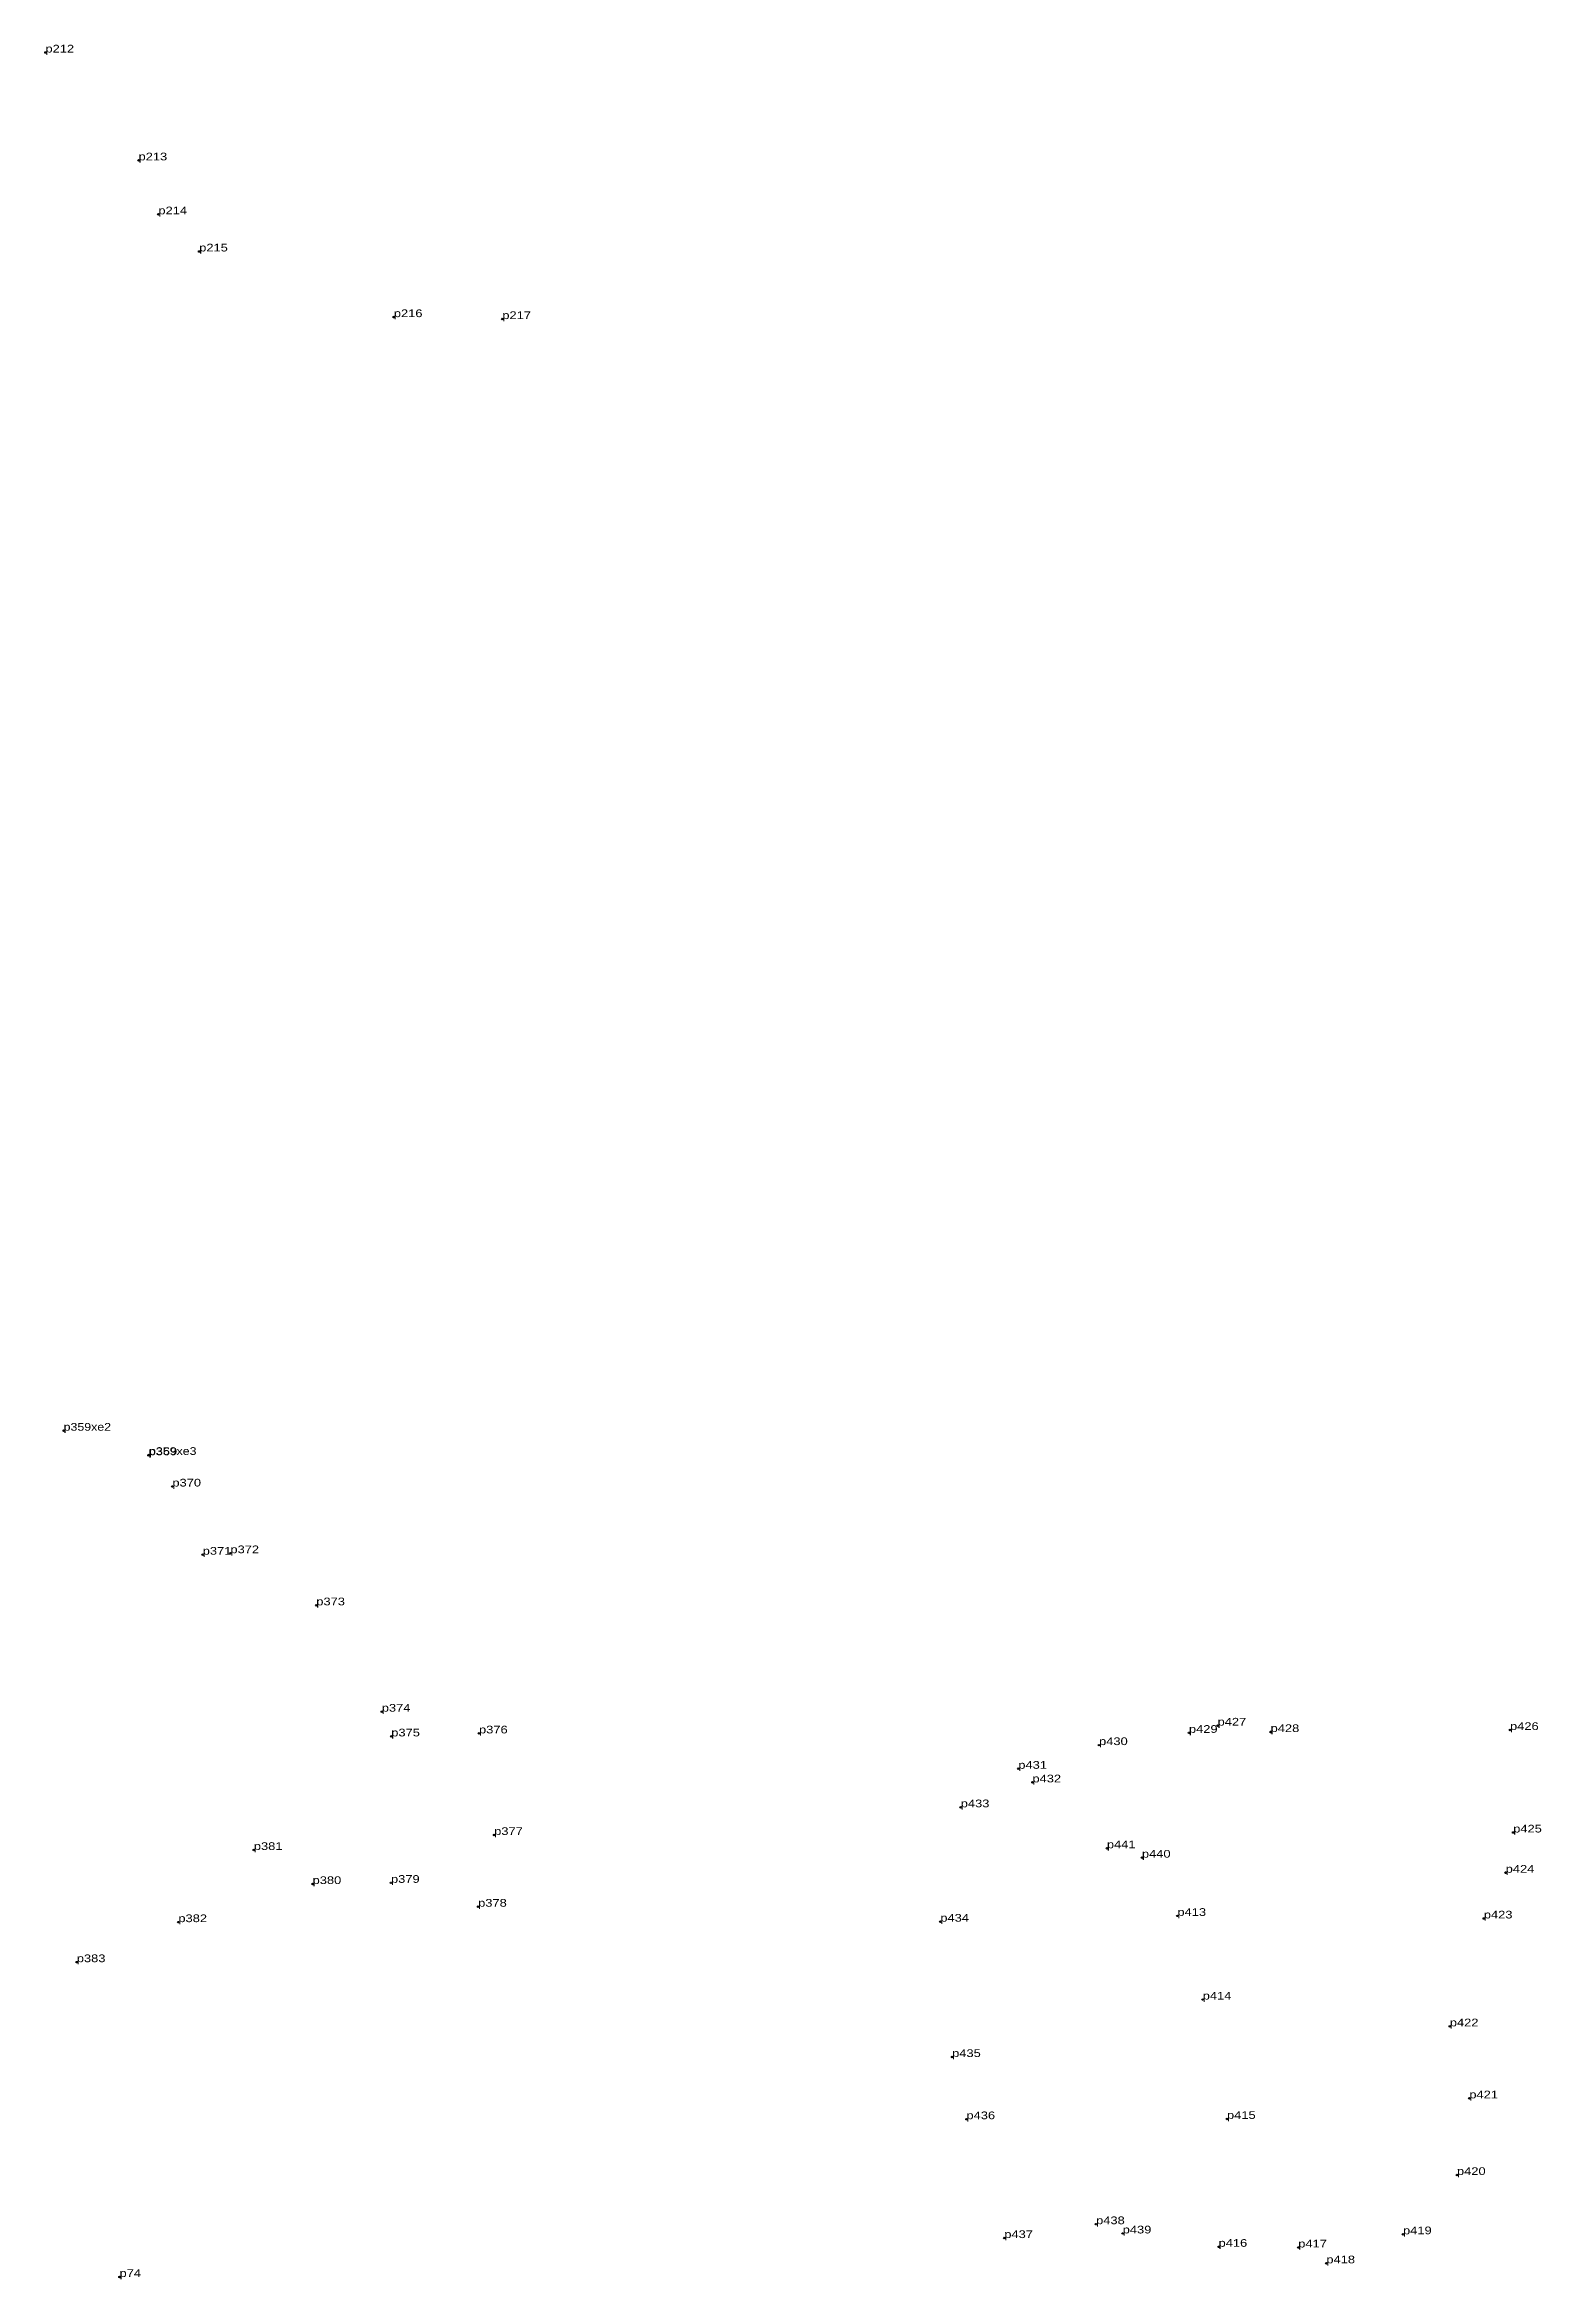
# Model space of a CAD drawing. Header units: metres. Extents: x 543607 to 546308, y 1834524 to 1839461.
# Drawn here: x 544829 to 545179, y 1838256 to 1838778 of the extents above; entities that cross this region are included whole.
import ezdxf

# ---------------------------------------------------------------- set-up
doc = ezdxf.new("R2010")
doc.units = ezdxf.units.M
doc.header["$LTSCALE"] = 0.72
doc.header["$PDMODE"] = 32
doc.header["$PDSIZE"] = 0.36
doc.layers.add('12', color=7, linetype='Continuous')
doc.layers.add('7', color=7, linetype='Continuous')

msp = doc.modelspace()

# ---------------------------------------------------------------- linework, layer by layer
at = {"layer": '7'}
for p in [(544829.48, 1838776.53), (544851.22, 1838751.34), (544855.86, 1838738.74), (544865.38, 1838730.06), (544910.84, 1838714.73), (544910.84, 1838714.72), (544936.18, 1838714.27), (544833.72, 1838454.62), (544853.55, 1838448.89), (544853.67, 1838448.97), (544859.12, 1838441.59), (544866.21, 1838425.66), (544872.67, 1838426.01), (544892.73, 1838413.84), (544908.03, 1838389), (544910.24, 1838383.22), (544930.74, 1838383.92), (545096.53, 1838384.05), (545096.54, 1838384.05), (545103.23, 1838385.75), (545115.62, 1838384.24), (545115.63, 1838384.23), (545171.53, 1838384.72), (545075.55, 1838381.19), (545056.69, 1838375.67), (545056.69, 1838375.66), (545059.99, 1838372.48), (545043.25, 1838366.67), (545172.27, 1838360.78), (544878.14, 1838356.7), (544934.27, 1838360.2), (544934.27, 1838360.19), (545077.38, 1838357.1), (545077.39, 1838357.1), (545085.56, 1838354.9), (545170.51, 1838351.38), (545170.52, 1838351.38), (544891.87, 1838348.75), (544891.87, 1838348.74), (544910.18, 1838349.02), (544860.52, 1838339.84), (544930.53, 1838343.44), (545038.48, 1838339.95), (545093.85, 1838341.3), (545165.41, 1838340.7), (544836.8, 1838330.49), (545099.76, 1838321.76), (545157.47, 1838315.5), (545041.23, 1838308.35), (545041.23, 1838308.34), (545162.03, 1838298.68), (545044.58, 1838293.81), (545105.43, 1838293.88), (545159.14, 1838280.78), (545074.85, 1838269.29), (545074.86, 1838269.29), (545081.07, 1838267.13), (545146.54, 1838266.94), (545053.42, 1838266.05), (545103.46, 1838264.01), (545103.47, 1838264.01), (545122.07, 1838263.85), (544846.78, 1838256.96), (544846.78, 1838256.95), (545128.64, 1838260.15)]:
    msp.add_point(p, dxfattribs=at)

# ---------------------------------------------------------------- texts
at = {"layer": '12'}
for s, width, p in [('p212', 1.25, (544829.48, 1838776.53)), ('p212', 1.25, (544829.48, 1838776.53)), ('p213', 1.25, (544851.22, 1838751.34)), ('p213', 1.25, (544851.22, 1838751.34)), ('p214', 1.25, (544855.86, 1838738.74)), ('p214', 1.25, (544855.86, 1838738.74)), ('p215', 1.25, (544865.38, 1838730.06)), ('p215', 1.25, (544865.38, 1838730.06)), ('p216', 1.25, (544910.84, 1838714.72)), ('p216', 1.25, (544910.84, 1838714.72)), ('p217', 1.25, (544936.18, 1838714.27)), ('p217', 1.25, (544936.18, 1838714.27)), ('p359xe2', 1.2, (544833.72, 1838454.62)), ('p359xe2', 1.2, (544833.72, 1838454.62)), ('p369', 1.25, (544853.55, 1838448.89)), ('p369', 1.25, (544853.55, 1838448.89)), ('p359xe3', 1.2, (544853.67, 1838448.97)), ('p359xe3', 1.2, (544853.67, 1838448.97)), ('p370', 1.25, (544859.12, 1838441.59)), ('p370', 1.25, (544859.12, 1838441.59)), ('p371', 1.25, (544866.21, 1838425.66)), ('p371', 1.25, (544866.21, 1838425.66)), ('p372', 1.25, (544872.67, 1838426.01)), ('p372', 1.25, (544872.67, 1838426.01)), ('p373', 1.25, (544892.73, 1838413.84)), ('p373', 1.25, (544892.73, 1838413.84)), ('p374', 1.25, (544908.03, 1838389)), ('p374', 1.25, (544908.03, 1838389)), ('p427', 1.25, (545103.23, 1838385.75)), ('p427', 1.25, (545103.23, 1838385.75)), ('p375', 1.25, (544910.24, 1838383.22)), ('p375', 1.25, (544910.24, 1838383.22)), ('p376', 1.25, (544930.74, 1838383.92)), ('p376', 1.25, (544930.74, 1838383.92)), ('p430', 1.25, (545075.55, 1838381.19)), ('p430', 1.25, (545075.55, 1838381.19)), ('p429', 1.25, (545096.54, 1838384.05)), ('p429', 1.25, (545096.54, 1838384.05)), ('p428', 1.25, (545115.62, 1838384.24)), ('p428', 1.25, (545115.62, 1838384.24)), ('p426', 1.25, (545171.53, 1838384.72)), ('p426', 1.25, (545171.53, 1838384.72)), ('p431', 1.25, (545056.69, 1838375.66)), ('p431', 1.25, (545056.69, 1838375.66)), ('p432', 1.25, (545059.99, 1838372.48)), ('p432', 1.25, (545059.99, 1838372.48)), ('p433', 1.25, (545043.25, 1838366.67)), ('p433', 1.25, (545043.25, 1838366.67)), ('p377', 1.25, (544934.27, 1838360.2)), ('p377', 1.25, (544934.27, 1838360.2)), ('p425', 1.25, (545172.27, 1838360.78)), ('p425', 1.25, (545172.27, 1838360.78)), ('p381', 1.25, (544878.14, 1838356.7)), ('p381', 1.25, (544878.14, 1838356.7)), ('p441', 1.25, (545077.38, 1838357.1)), ('p441', 1.25, (545077.38, 1838357.1)), ('p440', 1.25, (545085.56, 1838354.9)), ('p440', 1.25, (545085.56, 1838354.9)), ('p380', 1.25, (544891.87, 1838348.74)), ('p380', 1.25, (544891.87, 1838348.74)), ('p379', 1.25, (544910.18, 1838349.02)), ('p379', 1.25, (544910.18, 1838349.02)), ('p424', 1.25, (545170.52, 1838351.38)), ('p424', 1.25, (545170.52, 1838351.38)), ('p378', 1.25, (544930.53, 1838343.44)), ('p378', 1.25, (544930.53, 1838343.44)), ('p382', 1.25, (544860.52, 1838339.84)), ('p382', 1.25, (544860.52, 1838339.84)), ('p434', 1.25, (545038.48, 1838339.95)), ('p434', 1.25, (545038.48, 1838339.95)), ('p413', 1.25, (545093.85, 1838341.3)), ('p413', 1.25, (545093.85, 1838341.3)), ('p423', 1.25, (545165.41, 1838340.7)), ('p423', 1.25, (545165.41, 1838340.7)), ('p383', 1.25, (544836.8, 1838330.49)), ('p383', 1.25, (544836.8, 1838330.49)), ('p414', 1.25, (545099.76, 1838321.76)), ('p414', 1.25, (545099.76, 1838321.76)), ('p422', 1.25, (545157.47, 1838315.5)), ('p422', 1.25, (545157.47, 1838315.5)), ('p435', 1.25, (545041.23, 1838308.34)), ('p435', 1.25, (545041.23, 1838308.34)), ('p421', 1.25, (545162.03, 1838298.68)), ('p421', 1.25, (545162.03, 1838298.68)), ('p436', 1.25, (545044.58, 1838293.81)), ('p436', 1.25, (545044.58, 1838293.81)), ('p415', 1.25, (545105.43, 1838293.88)), ('p415', 1.25, (545105.43, 1838293.88)), ('p420', 1.25, (545159.14, 1838280.78)), ('p420', 1.25, (545159.14, 1838280.78)), ('p437', 1.25, (545053.42, 1838266.05)), ('p437', 1.25, (545053.42, 1838266.05)), ('p438', 1.25, (545074.86, 1838269.29)), ('p438', 1.25, (545074.86, 1838269.29)), ('p439', 1.25, (545081.07, 1838267.13)), ('p439', 1.25, (545081.07, 1838267.13)), ('p419', 1.25, (545146.54, 1838266.94)), ('p419', 1.25, (545146.54, 1838266.94)), ('p416', 1.25, (545103.46, 1838264.01)), ('p416', 1.25, (545103.46, 1838264.01)), ('p417', 1.25, (545122.07, 1838263.85)), ('p417', 1.25, (545122.07, 1838263.85)), ('p418', 1.25, (545128.64, 1838260.15)), ('p418', 1.25, (545128.64, 1838260.15)), ('p74', 1.25, (544846.78, 1838256.96)), ('p74', 1.25, (544846.78, 1838256.96))]:
    msp.add_text(s, height=1.8, dxfattribs=dict(at, width=width)).set_placement(p)

doc.saveas('drawing.dxf')
